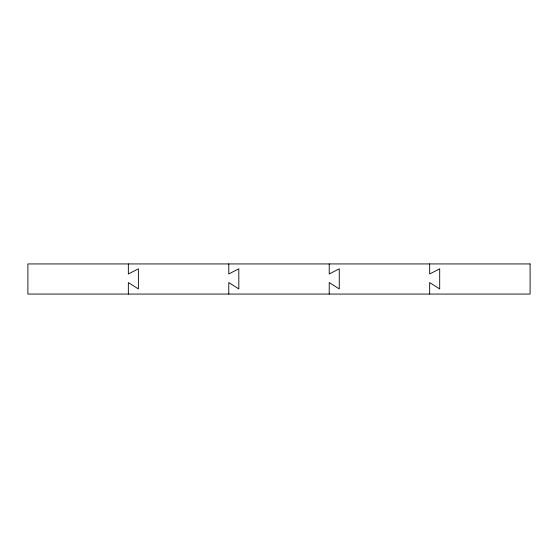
<?xml version="1.0" encoding="UTF-8"?>
<svg xmlns="http://www.w3.org/2000/svg" width="558" height="558" viewBox="0 0 558 558"><rect width="100%" height="100%" fill="white"/><g stroke="black" fill="none" stroke-linecap="round" stroke-linejoin="round"><path stroke-width="0.84" d="M429.66 263.934L429.66 273.978L439.704 268.816L439.704 288.939L429.66 282.55L429.66 294.066M329.22 263.934L329.22 273.978L339.264 268.816L339.264 288.939L329.22 282.55L329.22 294.066M228.78 263.934L228.78 273.978L238.824 268.816L238.824 288.939L228.78 282.55L228.78 294.066M128.34 263.934L128.34 273.978L138.384 268.816L138.384 288.939L128.34 282.55L128.34 294.066M530.1 263.934L27.9 263.934L27.9 294.066L530.1 294.066L530.1 263.934"/></g></svg>
